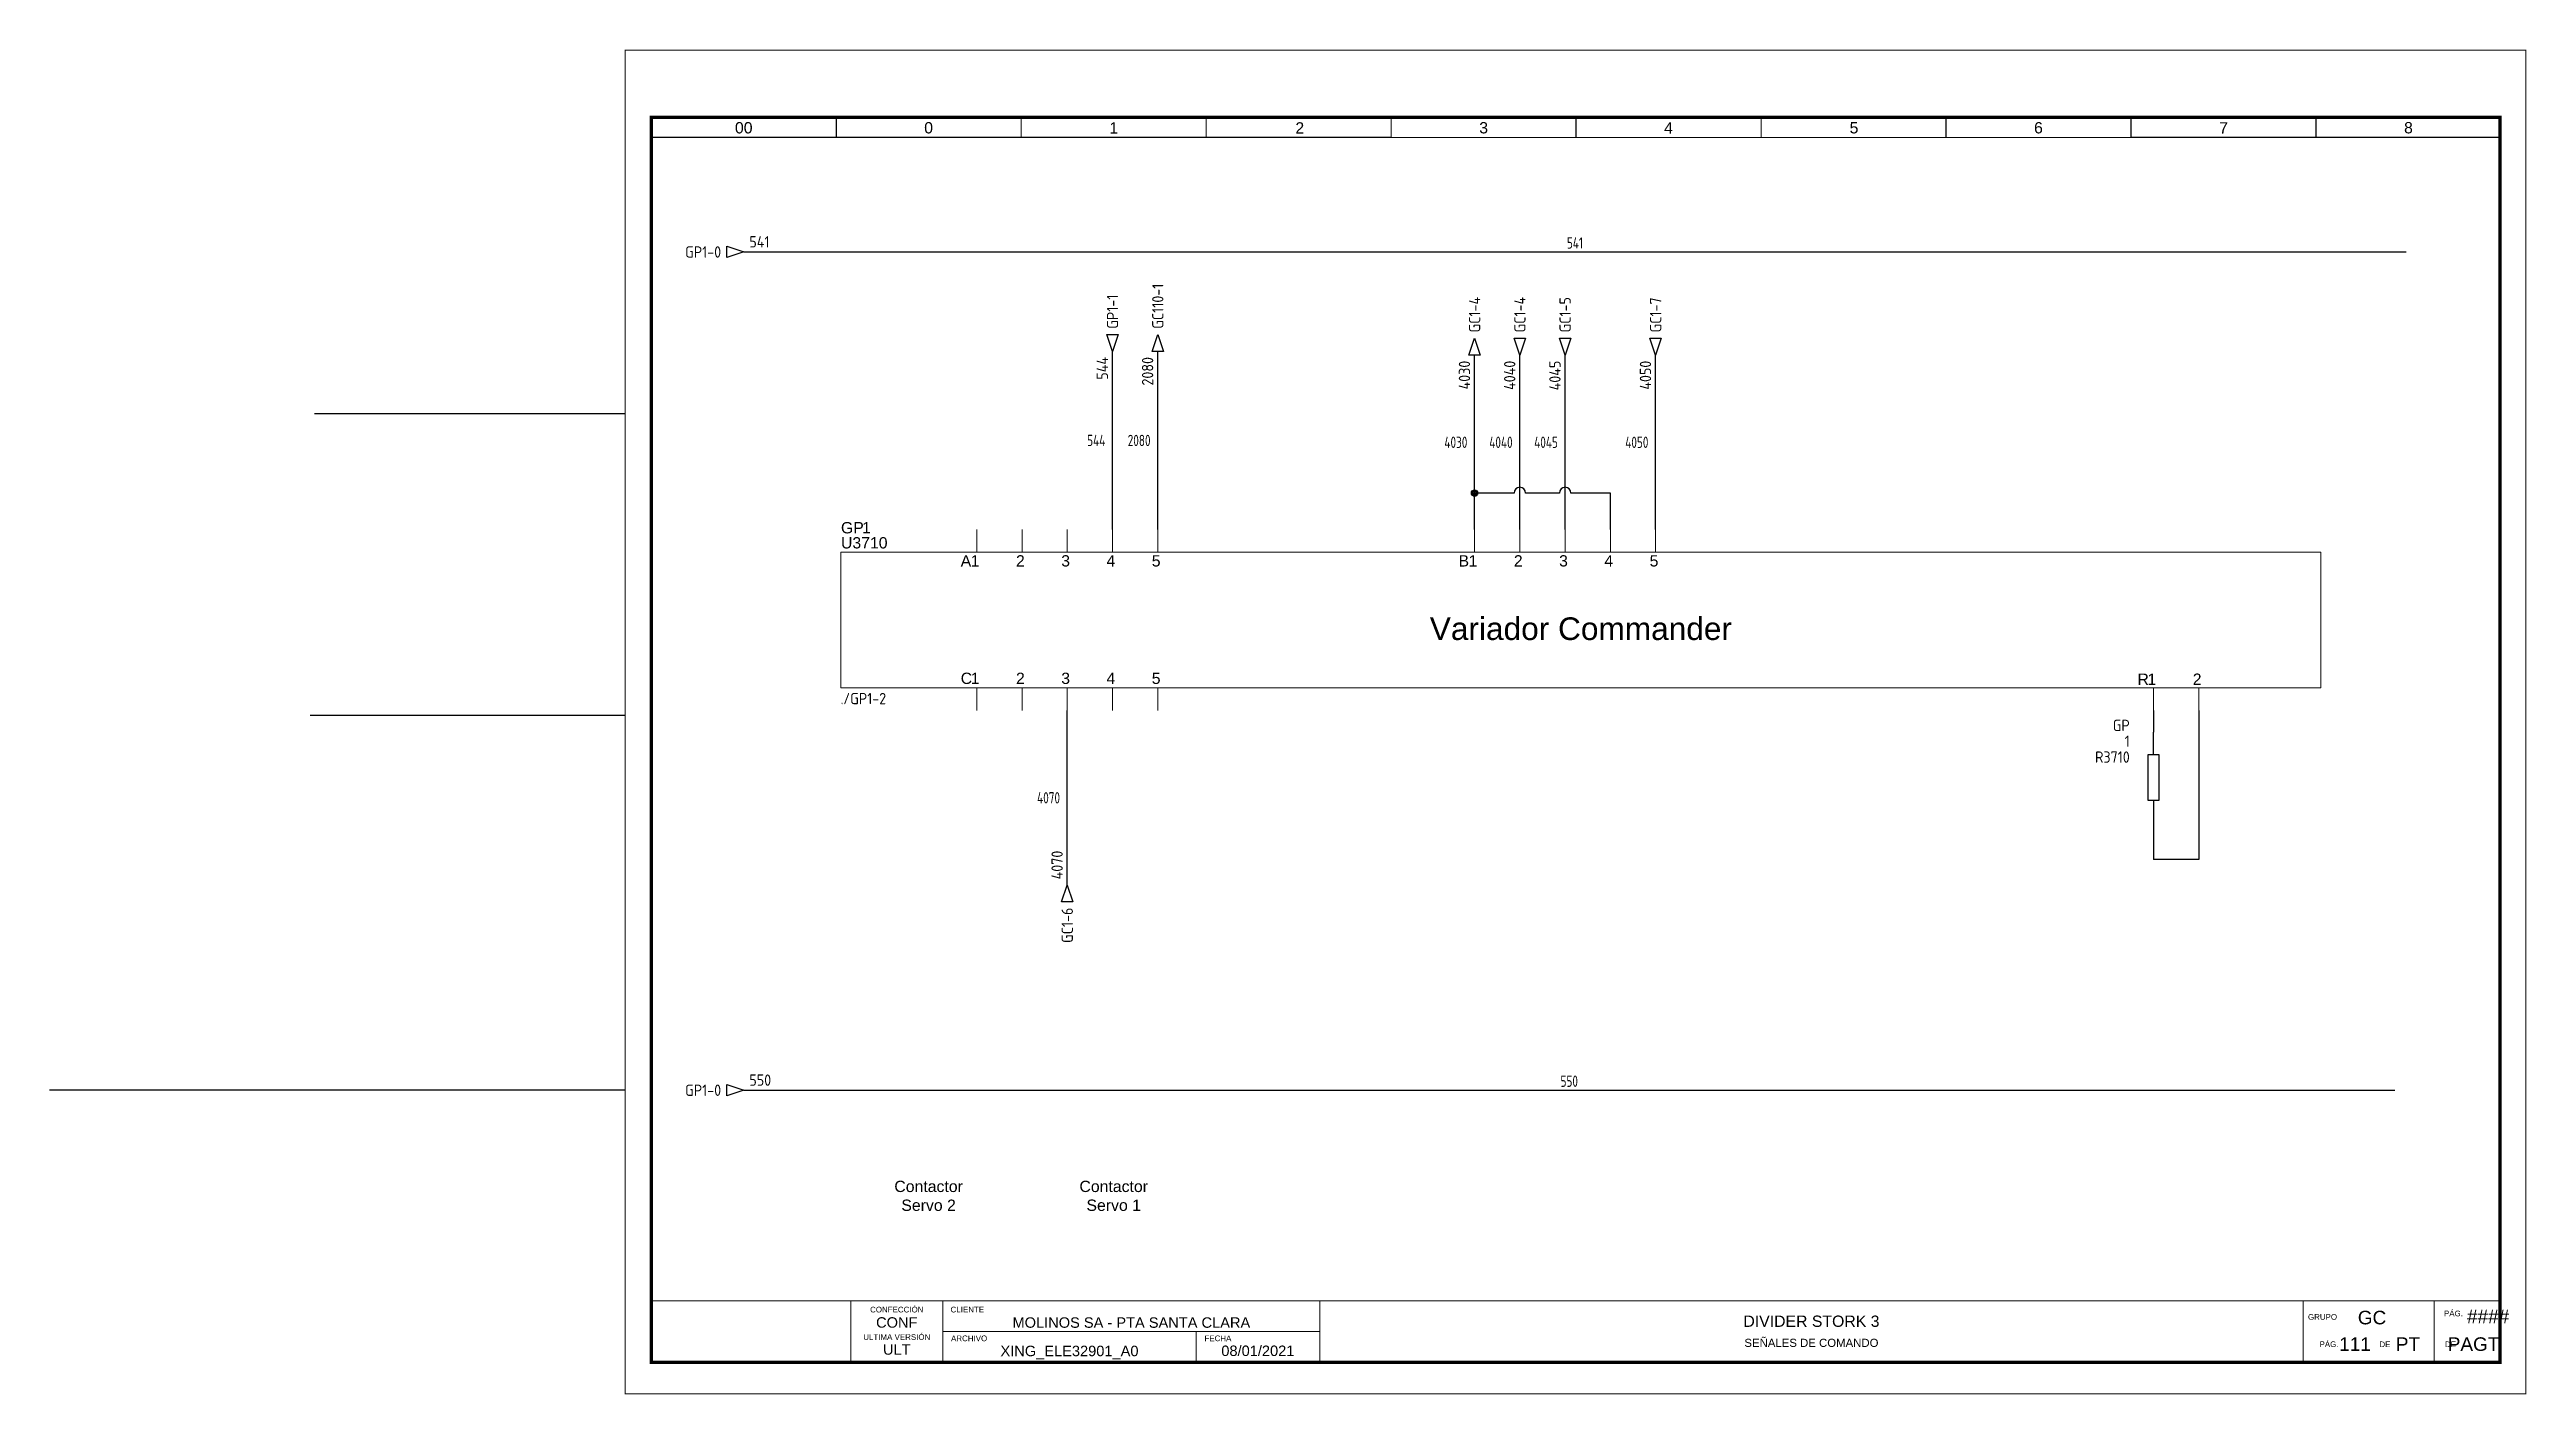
# Model space of a CAD drawing. Header units: millimetres. Extents: x -127 to 420, y 0 to 297.
import ezdxf
from ezdxf.enums import TextEntityAlignment as Align

# ---------------------------------------------------------------- set-up
doc = ezdxf.new("R2010")
doc.units = ezdxf.units.MM
doc.layers.add('BLK_25', color=250, linetype='Continuous', lineweight=25)
doc.layers.add('eProC - L2', color=41, linetype='Continuous', lineweight=20)
for name, color, linetype in [('BRN_25', 40, 'Continuous'), ('LBLE_25', 4, 'Continuous'), ('LOC', 8, 'Continuous'), ('RED_15', 20, 'Continuous'), ('SYMS', 7, 'Continuous'), ('TAGS', 150, 'Continuous'), ('WIREFIXED', 7, 'Continuous'), ('WIRENO', 72, 'Continuous'), ('WIREREF', 52, 'Continuous'), ('WIREREF_DEST', 52, 'Continuous'), ('XREF', 7, 'Continuous')]:
    doc.layers.add(name, color=color, linetype=linetype)
doc.styles.get("Standard").update_dxf_attribs({"font": 'arial.ttf'})
doc.styles.add('WD', font='arial.ttf')
doc.styles.add('WD_IEC', font='ISOCP2.shx', dxfattribs={"width": 0.9, "height": 4})
picture_1 = doc.add_image_def('image1.jpg', size_in_pixel=(564, 174))

# ---------------------------------------------------------------- blocks, each defined once
blk = doc.blocks.new('HA1D3')
blk.add_lwpolyline([(0, 0), (-3.75, -1.25), (-3.75, 1.25)], close=True)
at = {"style": 'WD_IEC'}
blk.add_attdef('XREF', text='', height=2.5, dxfattribs=at).set_placement((-5, 0), align=Align.MIDDLE_RIGHT)
at = {"style": 'WD_IEC', "flags": 1}
blk.add_attdef('SIGCODE', text='', height=1, dxfattribs=at).set_placement((-2.5, 1.8), align=Align.RIGHT)
at = {"style": 'WD_IEC'}
for tag, p, height, flags in [('X1TERM01', (0, 0), 0.32, 1), ('WIRENO', (1.25, 1), 2.5, 8)]:
    blk.add_attdef(tag, p, '', height=height, dxfattribs=dict(at, flags=flags))
blk.add_attdef('DESC1', text='', height=2.5, dxfattribs=at).set_placement((1.25, -1), align=Align.TOP_LEFT)
blk = doc.blocks.new('WD_WNH')
at = {"linetype": 'Continuous', "style": 'WD_IEC', "width": 0.8}
blk.add_attdef('WIRENO', text='', height=2.5, dxfattribs=at).set_placement((0, 0.75), align=Align.CENTER)
at = {"style": 'WD_IEC', "flags": 1}
for tag, p in [('W08USER', (0, 0.375)), ('W04USER', (0, 0.875)), ('W05USER', (0, 0.75)), ('W09USER', (0, 0.25)), ('W03USER', (0, 1)), ('W06USER', (0, 0.625)), ('W07USER', (0, 0.5)), ('W02USER', (0, 1.125)), ('W01USER', (0, 1.25)), ('W10USER', (0, 0.125))]:
    blk.add_attdef(tag, text='', height=0.08, dxfattribs=at).set_placement(p, align=Align.CENTER)
blk = doc.blocks.new('Commander_00')
at = {"layer": 'eProC - L2'}
for p, q in [((0, -5), (0, 0)), ((10, -5), (10, 0)), ((20, -5), (20, 0)), ((30, -5), (30, 0)), ((40, -5), (40, 0)), ((110, -5), (110, 0)), ((120, -5), (120, 0)), ((130, -5), (130, 0)), ((140, -5), (140, 0)), ((150, -5), (150, 0)), ((0, -40), (0, -35)), ((10, -40), (10, -35)), ((20, -40), (20, -35)), ((30, -40), (30, -35)), ((40, -40), (40, -35)), ((260, -35), (260, -40)), ((270, -35), (270, -40))]:
    blk.add_line(p, q, dxfattribs=at)
blk.add_lwpolyline([(-30, -5), (-30, -35), (296.96, -35), (296.96, -5), (-30, -5)], dxfattribs=at)
at = {"style": 'WD', "flags": 1}
for tag, p in [('X2TERM01', (0, 0)), ('X2TERM02', (10, 0)), ('X2TERM03', (20, 0)), ('X2TERM04', (30, 0)), ('X2TERM05', (40, 0)), ('X2TERM07', (110, 0)), ('X2TERM08', (120, 0)), ('X2TERM09', (130, 0)), ('X2TERM10', (140, 0)), ('X2TERM11', (150, 0)), ('X8TERM13', (0, -40)), ('X8TERM14', (10, -40)), ('X8TERM15', (20, -40)), ('X8TERM16', (30, -40)), ('X8TERM17', (40, -40)), ('X8TERM19', (260, -40)), ('X8TERM20', (270, -40))]:
    blk.add_attdef(tag, p, '', height=0.005, dxfattribs=at)
at = {"style": 'WD', "width": 0.7}
for tag, p in [('TERM01', (0, -0.02)), ('TERM02', (10, -0.02)), ('TERM03', (20, -0.02)), ('TERM04', (30, -0.02)), ('TERM05', (40, -0.02)), ('TERM07', (110, -0.02)), ('TERM08', (120, -0.02)), ('TERM09', (130, -0.02)), ('TERM10', (140, -0.02)), ('TERM11', (150, -0.02))]:
    blk.add_attdef(tag, text='', height=0.0625, dxfattribs=at).set_placement(p, align=Align.TOP_CENTER)
for tag, p in [('TERM13', (0, -39.97)), ('TERM14', (10, -39.97)), ('TERM15', (20, -39.97)), ('TERM16', (30, -39.97)), ('TERM17', (40, -39.97)), ('TERM19', (260, -39.97)), ('TERM20', (270, -39.97))]:
    blk.add_attdef(tag, text='', height=0.0625, dxfattribs=at).set_placement(p, align=Align.CENTER)
at = {"layer": 'eProC - L2'}
for s, width, insert, char_height, attachment_point in [('A', 5.7917, (-3.55, -5.67), 2.5, 1), ('1', 5.7917, (0.61, -5.67), 2.5, 3), ('2', 5.7917, (10.61, -5.67), 2.5, 3), ('3', 5.7917, (20.61, -5.67), 2.5, 3), ('4', 5.7917, (30.61, -5.67), 2.5, 3), ('5', 5.7917, (40.61, -5.67), 2.5, 3), ('B', 5.7917, (106.45, -5.67), 2.5, 1), ('1', 5.7917, (110.61, -5.67), 2.5, 3), ('2', 5.7917, (120.61, -5.67), 2.5, 3), ('3', 5.7917, (130.61, -5.67), 2.5, 3), ('4', 5.7917, (140.61, -5.67), 2.5, 3), ('5', 5.7917, (150.61, -5.67), 2.5, 3), ('Variador Commander', 89.715, (133.48, -19.41), 5, 2), ('C', 5.7917, (-3.55, -31.63), 2.5, 1), ('1', 5.7917, (0.61, -31.63), 2.5, 3), ('2', 5.7917, (10.61, -31.63), 2.5, 3), ('3', 5.7917, (20.61, -31.63), 2.5, 3), ('4', 5.7917, (30.61, -31.63), 2.5, 3), ('5', 5.7917, (40.61, -31.63), 2.5, 3), ('R', 5.7917, (256.45, -34.33), 2.5, 7), ('1', 5.7917, (260.61, -34.33), 2.5, 9), ('2', 5.7917, (270.61, -34.33), 2.5, 9)]:
    blk.add_mtext_dynamic_manual_height_columns(s, width=width, gutter_width=12.5, heights=[0], dxfattribs=dict(at, insert=insert, char_height=char_height, attachment_point=attachment_point))
for tag, p in [('INST', (-30, -0.84)), ('LOC', (-25.35, -0.85)), ('TAG1', (-30, -4.18))]:
    blk.add_attdef(tag, p, '', height=2.5, dxfattribs=at)
blk = doc.blocks.new('HA2S1_REF')
at = {"insert": (-0.06, -1.16), "char_height": 2.5, "attachment_point": 7, "style": 'WD_IEC'}
blk.add_mtext_dynamic_manual_height_columns('./', width=7.4899, gutter_width=12.5, heights=[0], dxfattribs=at)
at = {"style": 'WD_IEC', "flags": 8}
blk.add_attdef('SIGCODE', (0, 3), '', height=2.5, dxfattribs=at)
at = {"style": 'WD_IEC'}
blk.add_attdef('XREF', (2.04, -1.16), '', height=2.5, dxfattribs=at)
blk.add_attdef('DESC1', text='', height=2.5, dxfattribs=at).set_placement((4.5, -4.1), align=Align.MIDDLE_CENTER)
blk = doc.blocks.new('HA1D2')
blk.add_lwpolyline([(0, 0), (-1.25, 3.75), (1.25, 3.75)], close=True)
at = {"style": 'WD_IEC'}
blk.add_attdef('XREF', text='', height=2.5, rotation=90, dxfattribs=at).set_placement((0, 5), align=Align.MIDDLE_LEFT)
at = {"style": 'WD_IEC', "flags": 1}
blk.add_attdef('SIGCODE', text='', height=1, dxfattribs=at).set_placement((-2.5, 1.8), align=Align.RIGHT)
blk.add_attdef('X8TERM01', (0, 0), '', height=0.32, dxfattribs=at)
at = {"style": 'WD_IEC', "flags": 8}
blk.add_attdef('WIRENO', text='', height=2.5, rotation=90, dxfattribs=at).set_placement((-1, -1.25), align=Align.RIGHT)
at = {"style": 'WD_IEC'}
blk.add_attdef('DESC1', text='', height=2.5, rotation=90, dxfattribs=at).set_placement((1, -1.25), align=Align.TOP_RIGHT)
blk = doc.blocks.new('WD_WNV')
at = {"linetype": 'Continuous', "style": 'WD_IEC', "width": 0.8}
blk.add_attdef('WIRENO', text='', height=2.5, dxfattribs=at).set_placement((-1.6, 0), align=Align.MIDDLE_RIGHT)
at = {"style": 'WD_IEC', "flags": 1}
for tag, p in [('W08USER', (-1, 0.375)), ('W04USER', (-1, 0.875)), ('W05USER', (-1, 0.75)), ('W09USER', (-1, 0.25)), ('W03USER', (-1, 1)), ('W06USER', (-1, 0.625)), ('W07USER', (-1, 0.5)), ('W02USER', (-1, 1.125)), ('W01USER', (-1, 1.25)), ('W10USER', (-1, 0.125))]:
    blk.add_attdef(tag, text='', height=0.08, dxfattribs=at).set_placement(p, align=Align.CENTER)
blk = doc.blocks.new('VRE1B')
for p, q in [((0, 5), (0, 10)), ((0, -5), (0, -10))]:
    blk.add_line(p, q)
blk.add_lwpolyline([(-1.25, 5), (-1.25, -5), (1.25, -5), (1.25, 5)], close=True)
at = {"style": 'WD_IEC'}
for tag, p in [('INST', (-5.25, 10.25)), ('TAG1', (-5.25, 3.25)), ('LOC', (-5.25, 6.75)), ('RATING1', (-5.25, -1.25)), ('DESC1', (-5.25, -5.25)), ('DESC3', (-5.25, -12.25)), ('DESC2', (-5.25, -8.75))]:
    blk.add_attdef(tag, text='', height=2.5, dxfattribs=at).set_placement(p, align=Align.RIGHT)
blk.add_attdef('TERM01', text='', height=2, rotation=90, dxfattribs=at).set_placement((-1, 10), align=Align.RIGHT)
at = {"style": 'WD_IEC', "flags": 1}
for tag, p, height in [('X2TERM01', (0, 10), 0.32), ('MFG', (2.75, 9), 1.5), ('CAT', (2.75, 6.5), 1.5), ('ASSYCODE', (2.25, -1.5), 1), ('FAMILY', (2.25, -3), 1), ('CATDESC', (2.25, -4.5), 1), ('X8TERM02', (0, -10), 0.32)]:
    blk.add_attdef(tag, p, '', height=height, dxfattribs=at)
at = {"style": 'WD_IEC'}
blk.add_attdef('TERM02', (-1, -10), '', height=2, rotation=90, dxfattribs=at)
blk = doc.blocks.new('HA1S2')
blk.add_lwpolyline([(0, 3.75), (1.25, 0), (-1.25, 0)], close=True)
at = {"style": 'WD_IEC'}
blk.add_attdef('XREF', text='', height=2.5, rotation=90, dxfattribs=at).set_placement((0, 5), align=Align.MIDDLE_LEFT)
at = {"style": 'WD_IEC', "flags": 1}
blk.add_attdef('SIGCODE', text='', height=1, dxfattribs=at).set_placement((-2.5, 1.8), align=Align.RIGHT)
blk.add_attdef('X8TERM01', (0, 0), '', height=0.32, dxfattribs=at)
at = {"style": 'WD_IEC', "flags": 8}
blk.add_attdef('WIRENO', text='', height=2.5, rotation=90, dxfattribs=at).set_placement((-1, -1.25), align=Align.RIGHT)
at = {"style": 'WD_IEC'}
blk.add_attdef('DESC1', text='', height=2.5, rotation=90, dxfattribs=at).set_placement((1, -1.25), align=Align.TOP_RIGHT)
blk = doc.blocks.new('HA1D4')
blk.add_lwpolyline([(0, 0), (1.25, -3.75), (-1.25, -3.75)], close=True)
at = {"style": 'WD_IEC', "flags": 8}
blk.add_attdef('WIRENO', (-1, 1.25), '', height=2.5, rotation=90, dxfattribs=at)
at = {"style": 'WD_IEC'}
blk.add_attdef('DESC1', text='', height=2.5, rotation=90, dxfattribs=at).set_placement((1, 1.25), align=Align.TOP_LEFT)
at = {"style": 'WD_IEC', "flags": 1}
blk.add_attdef('X2TERM01', (0, 0), '', height=0.32, dxfattribs=at)
blk.add_attdef('SIGCODE', text='', height=1, dxfattribs=at).set_placement((-2.5, -3.2), align=Align.RIGHT)
at = {"style": 'WD_IEC'}
blk.add_attdef('XREF', text='', height=2.5, rotation=90, dxfattribs=at).set_placement((0, -5), align=Align.MIDDLE_RIGHT)
blk = doc.blocks.new('WDDOT')
for radius in [0.72, 0.449, 0.223]:
    blk.add_circle((0, 0), radius)
blk = doc.blocks.new('eproc_rotulo_010')
at = {"layer": 'eProC - L2', "color": 0, "lineweight": 5, "const_width": 0.233}
for points in [[(0.12, 297.12), (420.12, 297.12), (420.12, 0.12), (0.12, 0.12), (0.12, 297.12)], [(5.9, 20.72), (414.37, 20.7)], [(49.98, 7.12), (49.98, 20.72)], [(70.35, 7.12), (70.35, 20.72)], [(153.64, 7.04), (153.64, 20.64)], [(70.35, 13.92), (153.64, 13.92)], [(126.3, 7.12), (126.3, 13.92)]]:
    blk.add_lwpolyline(points, dxfattribs=at)
at = {"layer": 'eProC - L2', "color": 0}
blk.add_lwpolyline([(420.12, 0.12), (420.12, 297.12), (0.12, 297.12), (0.12, 0.12), (420.12, 0.12)], dxfattribs=at)
at = {"layer": 'eProC - L2', "color": 0, "lineweight": 40, "const_width": 0.75}
blk.add_lwpolyline([(5.92, 7.13), (414.37, 7.11), (414.4, 282.24), (5.95, 282.27)], close=True, dxfattribs=at)
at = {"layer": 'eProC - L2', "color": 0, "lineweight": 5, "const_width": 0.233}
for points in [[(46.8, 277.83), (5.9, 277.83), (5.9, 282.27), (46.8, 282.27)], [(87.64, 277.83), (46.75, 277.83), (46.75, 282.27), (87.64, 282.27)], [(128.54, 277.83), (87.64, 277.83), (87.64, 282.26), (128.54, 282.26)], [(169.38, 277.83), (128.49, 277.83), (128.49, 282.26), (169.38, 282.26)], [(210.28, 277.82), (169.38, 277.82), (169.38, 282.26), (210.28, 282.26)], [(251.12, 277.82), (210.23, 277.82), (210.23, 282.26), (251.12, 282.26)], [(292.02, 277.82), (251.12, 277.82), (251.12, 282.25), (292.02, 282.25)], [(332.86, 277.82), (291.97, 277.82), (291.97, 282.25), (332.86, 282.25)], [(373.76, 277.83), (332.86, 277.83), (332.86, 282.27), (373.76, 282.27)], [(414.6, 277.83), (373.71, 277.83), (373.71, 282.27), (414.6, 282.27)]]:
    blk.add_lwpolyline(points, close=True, dxfattribs=at)
at = {"layer": 'eProC - L2', "color": 0, "lineweight": 0, "const_width": 0.233}
for points in [[(370.87, 7.1), (370.87, 20.7)], [(399.87, 7.1), (399.87, 20.7)]]:
    blk.add_lwpolyline(points, dxfattribs=at)
at = {"layer": 'eProC - L2', "color": 0, "lineweight": 20, "char_height": 2.5, "attachment_point": 8}
for s, insert in [('{\\fArial|b0|i0|c0|p18;00}', (26.35, 278.66)), ('{\\fArial|b0|i0|c0|p18;0}', (67.19, 278.66)), ('{\\fArial|b0|i0|c0|p18;1}', (108.09, 278.66)), ('{\\fArial|b0|i0|c0|p18;2}', (149.2, 278.66)), ('{\\fArial|b0|i0|c0|p18;3}', (189.83, 278.66)), ('{\\fArial|b0|i0|c0|p18;4}', (230.67, 278.66)), ('{\\fArial|b0|i0|c0|p18;5}', (271.66, 278.66)), ('{\\fArial|b0|i0|c0|p18;6}', (312.41, 278.66)), ('{\\fArial|b0|i0|c0|p18;7}', (353.31, 278.66)), ('{\\fArial|b0|i0|c0|p18;8}', (394.16, 278.66))]:
    blk.add_mtext(s, dxfattribs=dict(at, insert=insert))
at = {"layer": 'eProC - L2', "color": 0, "char_height": 1.2552}
for s, insert, attachment_point in [('{\\fArial|b0|i0|c0|p18;CONFECCIÓN }', (60.16, 18.11), 8), ('{\\fArial|b0|i0|c0|p18;CLIENTE}', (72.05, 18.11), 7), ('{\\fArial|b0|i0|c0|p18;GRUPO}', (371.96, 16.49), 7), ('{\\fArial|b0|i0|c0|p18;PÁG.}', (402.01, 17.26), 7), ('{\\fArial|b0|i0|c0|p18;ULTIMA VERSIÓN}', (60.16, 12.05), 8), ('{\\fArial|b0|i0|c0|p18;ARCHIVO}', (72.15, 11.76), 7), ('{\\fArial|b0|i0|c0|p18;FECHA}', (128.15, 11.76), 7), ('{\\fArial|b0|i0|c0|p18;PÁG.}', (374.51, 10.46), 7), ('{\\fArial|b0|i0|c0|p18;DE}', (387.74, 10.46), 7), ('{\\fArial|b0|i0|c0|p18;DE}', (402.24, 10.46), 7)]:
    blk.add_mtext(s, dxfattribs=dict(at, insert=insert, attachment_point=attachment_point))
at = {"layer": 'eProC - L2', "color": 0}
for tag, height, p in [('CONF', 2.31, (60.16, 14.76)), ('CLIENTE', 2.31, (111.99, 14.74)), ('DESC_1', 2.5, (262.25, 14.94)), ('ULT', 2.31, (60.16, 8.79)), ('DESC__2', 1.8, (262.25, 10.51)), ('ARCH', 2.31, (98.32, 8.46)), ('FECHA', 2.31, (139.94, 8.5))]:
    blk.add_attdef(tag, text='', height=height, dxfattribs=at).set_placement(p, align=Align.CENTER)
for tag, p in [('GR', (386.11, 17)), ('PGRAL', (411.76, 17.25)), ('PG', (382.35, 11.13)), ('PT', (394.05, 11.13)), ('PAGT', (408.55, 11.13))]:
    blk.add_attdef(tag, text='', height=3, dxfattribs=at).set_placement(p, align=Align.MIDDLE_CENTER)
at = {"layer": 'eProC - L2', "color": 0, "flags": 9}
blk.add_attdef('WD_TB', (0.12, 0.12), '', height=2.5, dxfattribs=at)
at = {"layer": 'eProC - L2', "color": 0}
image = blk.add_image(picture_1, insert=(5.9, 7.12), size_in_units=(44.08, 13.6), dxfattribs=at)
image.dxf.flags = 7

msp = doc.modelspace()

# ---------------------------------------------------------------- linework, layer by layer
for p, q in [((0.12, 216.71), (-68.49, 216.71)), ((0.12, 150.06), (-69.44, 150.06)), ((0.12, 67.23), (-127.04, 67.23))]:
    msp.add_line(p, q)
at = {"layer": 'BLK_25'}
for p, q in [((337.83, 151.15), (337.83, 146.37)), ((347.83, 151.15), (347.83, 118.25)), ((337.83, 126.37), (337.83, 118.25)), ((347.83, 118.25), (337.83, 118.25))]:
    msp.add_line(p, q, dxfattribs=at)
at = {"layer": 'BRN_25'}
msp.add_line((26.35, 252.49), (393.65, 252.49), dxfattribs=at)
at = {"layer": 'LBLE_25'}
msp.add_line((26.35, 67.23), (391.14, 67.23), dxfattribs=at)
at = {"layer": 'RED_15'}
for p, q in [((107.83, 191.15), (107.83, 230.53)), ((117.83, 191.15), (117.83, 230.53)), ((187.83, 191.15), (187.83, 229.71)), ((197.83, 191.15), (197.83, 229.71)), ((207.83, 191.15), (207.83, 229.71)), ((227.83, 191.15), (227.83, 229.71)), ((196.56, 199.22), (187.83, 199.22)), ((206.56, 199.22), (199.1, 199.22)), ((217.83, 199.22), (209.1, 199.22)), ((217.83, 191.15), (217.83, 199.22)), ((97.83, 112.59), (97.83, 151.15))]:
    msp.add_line(p, q, dxfattribs=at)
for centre in [(197.83, 199.22), (207.83, 199.22)]:
    msp.add_arc(centre, 1.27, 0, 180, dxfattribs=at)

# ---------------------------------------------------------------- block references
at = {"layer": 'eProC - L2'}
msp.add_blockref('eproc_rotulo_010', (0, 0), dxfattribs=at).add_auto_attribs({'PAGT': 'PAGT', 'PGRAL': '####', 'PT': 'PT', 'CONF': 'CONF', 'ULT': 'ULT', 'ARCH': 'XING_ELE32901_A0', 'GR': 'GC', 'PG': '111', 'DESC_1': 'DIVIDER STORK 3', 'DESC__2': 'SEÑALES DE COMANDO', 'FECHA': '08/01/2021', 'CLIENTE': 'MOLINOS SA - PTA SANTA CLARA'})
at = {"layer": 'SYMS'}
ref = msp.add_blockref('HA1D3', (26.35, 252.49), dxfattribs=at)
ref.add_attrib('XREF', 'GP1-0', dxfattribs={"layer": 'XREF', "height": 2.5, "style": 'WD_IEC'}).set_placement((21.35, 252.49), align=Align.MIDDLE_RIGHT)
ref.add_attrib('WIRENO', '541', (27.6, 253.49), dxfattribs={"layer": 'WIREREF_DEST', "height": 2.5, "style": 'WD_IEC', "flags": 8})
ref = msp.add_blockref('HA1D2', (107.83, 230.53), dxfattribs=at)
ref.add_attrib('XREF', 'GP1-1', dxfattribs={"layer": 'XREF', "height": 2.5, "rotation": 90, "style": 'WD_IEC'}).set_placement((107.83, 235.53), align=Align.MIDDLE_LEFT)
ref.add_attrib('WIRENO', '544', dxfattribs={"layer": 'WIREREF_DEST', "height": 2.5, "rotation": 90, "style": 'WD_IEC', "flags": 8}).set_placement((106.83, 229.28), align=Align.RIGHT)
ref = msp.add_blockref('HA1S2', (117.83, 230.53), dxfattribs=at)
ref.add_attrib('XREF', 'GC110-1', dxfattribs={"layer": 'XREF', "height": 2.5, "rotation": 90, "style": 'WD_IEC'}).set_placement((117.83, 235.53), align=Align.MIDDLE_LEFT)
ref.add_attrib('WIRENO', '2080', dxfattribs={"layer": 'WIREREF', "height": 2.5, "rotation": 90, "style": 'WD_IEC', "flags": 8}).set_placement((116.83, 229.28), align=Align.RIGHT)
ref = msp.add_blockref('HA1S2', (187.83, 229.71), dxfattribs=at)
ref.add_attrib('XREF', 'GC1-4', dxfattribs={"layer": 'XREF', "height": 2.5, "rotation": 90, "style": 'WD_IEC'}).set_placement((187.83, 234.71), align=Align.MIDDLE_LEFT)
ref.add_attrib('WIRENO', '4030', dxfattribs={"layer": 'WIREREF', "height": 2.5, "rotation": 90, "style": 'WD_IEC', "flags": 8}).set_placement((186.83, 228.46), align=Align.RIGHT)
ref = msp.add_blockref('HA1D2', (197.83, 229.71), dxfattribs=at)
ref.add_attrib('XREF', 'GC1-4', dxfattribs={"layer": 'XREF', "height": 2.5, "rotation": 90, "style": 'WD_IEC'}).set_placement((197.83, 234.71), align=Align.MIDDLE_LEFT)
ref.add_attrib('WIRENO', '4040', dxfattribs={"layer": 'WIREREF_DEST', "height": 2.5, "rotation": 90, "style": 'WD_IEC', "flags": 8}).set_placement((196.83, 228.46), align=Align.RIGHT)
ref = msp.add_blockref('HA1D2', (207.83, 229.71), dxfattribs=at)
ref.add_attrib('XREF', 'GC1-5', dxfattribs={"layer": 'XREF', "height": 2.5, "rotation": 90, "style": 'WD_IEC'}).set_placement((207.83, 234.71), align=Align.MIDDLE_LEFT)
ref.add_attrib('WIRENO', '4045', dxfattribs={"layer": 'WIREREF_DEST', "height": 2.5, "rotation": 90, "style": 'WD_IEC', "flags": 8}).set_placement((206.83, 228.46), align=Align.RIGHT)
ref = msp.add_blockref('HA1D2', (227.83, 229.71), dxfattribs=at)
ref.add_attrib('XREF', 'GC1-7', dxfattribs={"layer": 'XREF', "height": 2.5, "rotation": 90, "style": 'WD_IEC'}).set_placement((227.83, 234.71), align=Align.MIDDLE_LEFT)
ref.add_attrib('WIRENO', '4050', dxfattribs={"layer": 'WIREREF_DEST', "height": 2.5, "rotation": 90, "style": 'WD_IEC', "flags": 8}).set_placement((226.83, 228.46), align=Align.RIGHT)
msp.add_blockref('WDDOT', (187.83, 199.22), dxfattribs=at)
ref = msp.add_blockref('Commander_00', (77.83, 191.15), dxfattribs=at)
ref.add_attrib('TAG1', 'U3710', (47.83, 186.97), dxfattribs={"layer": 'TAGS', "height": 2.5})
ref.add_attrib('INST', 'GP', (47.83, 190.3), dxfattribs={"layer": 'LOC', "height": 2.5})
ref.add_attrib('LOC', '1', (52.48, 190.3), dxfattribs={"layer": 'LOC', "height": 2.5})
ref = msp.add_blockref('HA2S1_REF', (47.83, 153.7), dxfattribs=at)
ref.add_attrib('XREF', 'GP1-2', (49.87, 152.54), dxfattribs={"layer": 'XREF', "height": 2.5, "style": 'WD_IEC'})
ref = msp.add_blockref('VRE1B', (337.83, 136.37), dxfattribs=at)
ref.add_attrib('LOC', '1', dxfattribs={"layer": 'LOC', "height": 2.5, "style": 'WD_IEC'}).set_placement((332.58, 143.12), align=Align.RIGHT)
ref.add_attrib('INST', 'GP', dxfattribs={"layer": 'LOC', "height": 2.5, "style": 'WD_IEC'}).set_placement((332.58, 146.62), align=Align.RIGHT)
ref.add_attrib('TAG1', 'R3710', dxfattribs={"layer": 'TAGS', "height": 2.5, "style": 'WD_IEC'}).set_placement((332.58, 139.62), align=Align.RIGHT)
ref = msp.add_blockref('HA1D4', (97.83, 112.59), dxfattribs=at)
ref.add_attrib('XREF', 'GC1-6', dxfattribs={"layer": 'XREF', "height": 2.5, "rotation": 90, "style": 'WD_IEC'}).set_placement((97.83, 107.59), align=Align.MIDDLE_RIGHT)
ref.add_attrib('WIRENO', '4070', (96.83, 113.84), dxfattribs={"layer": 'WIREREF_DEST', "height": 2.5, "rotation": 90, "style": 'WD_IEC', "flags": 8})
ref = msp.add_blockref('HA1D3', (26.35, 67.23), dxfattribs=at)
ref.add_attrib('XREF', 'GP1-0', dxfattribs={"layer": 'XREF', "height": 2.5, "style": 'WD_IEC'}).set_placement((21.35, 67.23), align=Align.MIDDLE_RIGHT)
ref.add_attrib('WIRENO', '550', (27.6, 68.23), dxfattribs={"layer": 'WIREREF_DEST', "height": 2.5, "style": 'WD_IEC', "flags": 8})
at = {"layer": 'WIREFIXED'}
ref = msp.add_blockref('WD_WNV', (117.83, 210.84), dxfattribs=at)
ref.add_attrib('WIRENOF', '2080', dxfattribs={"linetype": 'Continuous', "height": 2.5, "style": 'WD_IEC', "width": 0.8}).set_placement((116.23, 210.84), align=Align.MIDDLE_RIGHT)
ref = msp.add_blockref('WD_WNV', (187.83, 210.43), dxfattribs=at)
ref.add_attrib('WIRENOF', '4030', dxfattribs={"linetype": 'Continuous', "height": 2.5, "style": 'WD_IEC', "width": 0.8}).set_placement((186.23, 210.43), align=Align.MIDDLE_RIGHT)
at = {"layer": 'WIRENO'}
ref = msp.add_blockref('WD_WNH', (210, 252.49), dxfattribs=at)
ref.add_attrib('WIRENO', '541', dxfattribs={"linetype": 'Continuous', "height": 2.5, "style": 'WD_IEC', "width": 0.8}).set_placement((210, 253.24), align=Align.CENTER)
ref = msp.add_blockref('WD_WNV', (107.83, 210.84), dxfattribs=at)
ref.add_attrib('WIRENO', '544', dxfattribs={"linetype": 'Continuous', "height": 2.5, "style": 'WD_IEC', "width": 0.8}).set_placement((106.23, 210.84), align=Align.MIDDLE_RIGHT)
ref = msp.add_blockref('WD_WNV', (197.83, 210.43), dxfattribs=at)
ref.add_attrib('WIRENO', '4040', dxfattribs={"linetype": 'Continuous', "height": 2.5, "style": 'WD_IEC', "width": 0.8}).set_placement((196.23, 210.43), align=Align.MIDDLE_RIGHT)
ref = msp.add_blockref('WD_WNV', (207.83, 210.43), dxfattribs=at)
ref.add_attrib('WIRENO', '4045', dxfattribs={"linetype": 'Continuous', "height": 2.5, "style": 'WD_IEC', "width": 0.8}).set_placement((206.23, 210.43), align=Align.MIDDLE_RIGHT)
ref = msp.add_blockref('WD_WNV', (227.83, 210.43), dxfattribs=at)
ref.add_attrib('WIRENO', '4050', dxfattribs={"linetype": 'Continuous', "height": 2.5, "style": 'WD_IEC', "width": 0.8}).set_placement((226.23, 210.43), align=Align.MIDDLE_RIGHT)
ref = msp.add_blockref('WD_WNV', (97.83, 131.87), dxfattribs=at)
ref.add_attrib('WIRENO', '4070', dxfattribs={"linetype": 'Continuous', "height": 2.5, "style": 'WD_IEC', "width": 0.8}).set_placement((96.23, 131.87), align=Align.MIDDLE_RIGHT)
ref = msp.add_blockref('WD_WNH', (208.74, 67.23), dxfattribs=at)
ref.add_attrib('WIRENO', '550', dxfattribs={"linetype": 'Continuous', "height": 2.5, "style": 'WD_IEC', "width": 0.8}).set_placement((208.74, 67.98), align=Align.CENTER)

# ---------------------------------------------------------------- texts
at = {"layer": 'TAGS', "char_height": 2.5, "attachment_point": 2}
for s, insert in [('Contactor^JServo 2', (67.19, 47.24)), ('Contactor ^JServo 1', (108.09, 47.24))]:
    msp.add_mtext_dynamic_manual_height_columns(s, width=32.7092, gutter_width=12.5, heights=[0], dxfattribs=dict(at, insert=insert))

doc.saveas('drawing.dxf')
